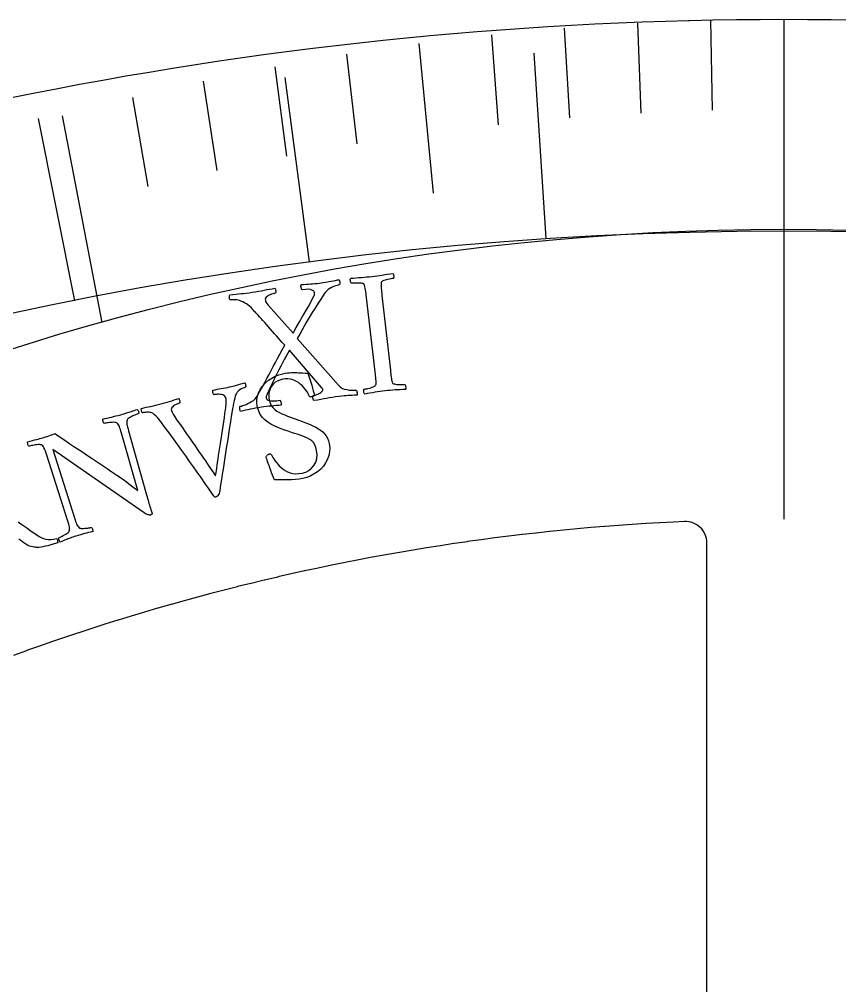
# Model space of a CAD drawing. Header units: millimetres. Extents: x -45 to 45, y -45 to 45.
# Drawn here: x -8.94 to 0.65, y 33.69 to 45 of the extents above; entities that cross this region are included whole.
import ezdxf

# ---------------------------------------------------------------- set-up
doc = ezdxf.new("R2010")
doc.units = ezdxf.units.MM
for name, color, linetype in [('CUT_INNER', 6, 'Continuous'), ('CUT_OUTER', 1, 'Continuous'), ('ENGRAVE', 7, 'Continuous'), ('ENGRAVE_FINE', 8, 'Continuous'), ('TEXT', 5, 'Continuous')]:
    doc.layers.add(name, color=color, linetype=linetype)

msp = doc.modelspace()

# ---------------------------------------------------------------- linework, layer by layer
at = {"layer": 'CUT_INNER'}
msp.add_lwpolyline([(-0.9, 24.6721), (-0.9, 38.8745), (-0.9013, 38.8997), (-0.9051, 38.9247), (-0.9114, 38.9491), (-0.9201, 38.9728), (-0.9312, 38.9955), (-0.9446, 39.017), (-0.96, 39.037), (-0.9773, 39.0553), (-0.9965, 39.0718), (-1.0171, 39.0863), (-1.0392, 39.0986), (-1.0624, 39.1086), (-1.0864, 39.1163), (-1.1111, 39.1215), (-1.1362, 39.1241), (-1.1615, 39.1243), (-1.2893, 39.1184), (-1.2908, 39.1183), (-1.4504, 39.11), (-1.4519, 39.1099), (-1.6114, 39.1006), (-1.6129, 39.1005), (-1.7724, 39.0902), (-1.7739, 39.0901), (-1.9333, 39.0788), (-1.9348, 39.0787), (-2.0942, 39.0665), (-2.0957, 39.0663), (-2.2549, 39.0531), (-2.2565, 39.053), (-2.4156, 39.0388), (-2.4171, 39.0386), (-2.5762, 39.0235), (-2.5777, 39.0233), (-2.7367, 39.0072), (-2.7382, 39.007), (-2.8971, 38.9899), (-2.8986, 38.9897), (-3.0574, 38.9716), (-3.0589, 38.9714), (-3.2175, 38.9524), (-3.2191, 38.9522), (-3.3776, 38.9321), (-3.3791, 38.9319), (-3.5375, 38.9109), (-3.539, 38.9107), (-3.6973, 38.8887), (-3.6988, 38.8885), (-3.8569, 38.8656), (-3.8584, 38.8653), (-4.0164, 38.8414), (-4.0179, 38.8412), (-4.1758, 38.8163), (-4.1773, 38.816), (-4.335, 38.7902), (-4.3365, 38.7899), (-4.494, 38.7631), (-4.4955, 38.7628), (-4.6529, 38.735), (-4.6544, 38.7347), (-4.8115, 38.706), (-4.813, 38.7057), (-4.97, 38.676), (-4.9716, 38.6757), (-5.1284, 38.645), (-5.1299, 38.6447), (-5.2865, 38.613), (-5.288, 38.6127), (-5.4444, 38.5801), (-5.4459, 38.5798), (-5.6021, 38.5462), (-5.6036, 38.5459), (-5.7596, 38.5114), (-5.7611, 38.511), (-5.9169, 38.4755), (-5.9184, 38.4752), (-6.074, 38.4387), (-6.0755, 38.4384), (-6.2308, 38.401), (-6.2323, 38.4006), (-6.3874, 38.3623), (-6.3889, 38.3619), (-6.5438, 38.3226), (-6.5453, 38.3222), (-6.6999, 38.282), (-6.7014, 38.2816), (-6.8558, 38.2404), (-6.8573, 38.24), (-7.0114, 38.1978), (-7.0129, 38.1974), (-7.1667, 38.1543), (-7.1682, 38.1539), (-7.3218, 38.1099), (-7.3233, 38.1095), (-7.4766, 38.0645), (-7.4781, 38.0641), (-7.6311, 38.0181), (-7.6326, 38.0177), (-7.7854, 37.9708), (-7.7868, 37.9704), (-7.9393, 37.9226), (-7.9408, 37.9221), (-8.0929, 37.8734), (-8.0944, 37.8729), (-8.2463, 37.8233), (-8.2477, 37.8228), (-8.3993, 37.7722), (-8.4007, 37.7717), (-8.552, 37.7202), (-8.5534, 37.7197), (-8.7044, 37.6673), (-8.7058, 37.6668), (-8.8564, 37.6134), (-8.8579, 37.6129), (-9.0082, 37.5586)], dxfattribs=at)
at = {"layer": 'CUT_OUTER'}
msp.add_lwpolyline([(-9.0505, 44.0805), (-8.7798, 44.1352), (-8.5088, 44.1882), (-8.2375, 44.2396), (-7.9659, 44.2893), (-7.694, 44.3374), (-7.4218, 44.3837), (-7.1494, 44.4284), (-6.8766, 44.4715), (-6.6036, 44.5128), (-6.3304, 44.5525), (-6.0569, 44.5905), (-5.7832, 44.6268), (-5.5092, 44.6615), (-5.2351, 44.6944), (-4.9608, 44.7257), (-4.6862, 44.7553), (-4.4115, 44.7832), (-4.1367, 44.8095), (-3.8616, 44.834), (-3.5865, 44.8569), (-3.3112, 44.878), (-3.0357, 44.8975), (-2.7602, 44.9153), (-2.4845, 44.9314), (-2.2088, 44.9458), (-1.933, 44.9585), (-1.6571, 44.9695), (-1.3811, 44.9788), (-1.1184, 44.9861), (-1.1184, 44.9861), (-1.1044, 44.9864), (-0.8283, 44.9924), (-0.5522, 44.9966), (-0.2761, 44.9992), (0, 45), (0.2761, 44.9992), (0.5522, 44.9966), (0.8283, 44.9924)], dxfattribs=at)
at = {"layer": 'ENGRAVE'}
for points in [[(0, 45), (0, 39.15)], [(0, 44.7), (0, 40.35)], [(-8.4408, 43.8719), (-7.9751, 41.4516)]]:
    msp.add_lwpolyline(points, dxfattribs=at)
for centre, radius in [((0, 0), 42.525), ((0, 12.859), 29.684)]:
    msp.add_circle(centre, radius, dxfattribs=at)
at = {"layer": 'ENGRAVE_FINE'}
for points in [[(-2.5674, 44.8973), (-2.5073, 43.8457)], [(-1.7129, 44.9543), (-1.6728, 43.902)], [(-0.8568, 44.9886), (-0.8368, 43.9357)], [(-3.4196, 44.8176), (-3.3394, 43.7671)], [(-4.2686, 44.7153), (-4.1017, 42.9669)], [(-5.1138, 44.5906), (-4.9937, 43.5433)], [(-2.9235, 44.6043), (-2.7813, 42.434)], [(-5.9543, 44.4437), (-5.8143, 43.3984)], [(-6.7895, 44.2747), (-6.6296, 43.2319)], [(-5.8345, 44.3176), (-5.5506, 42.1612)], [(-7.6185, 44.084), (-7.4388, 43.0439)], [(-8.7205, 43.8411), (-8.2962, 41.7079)]]:
    msp.add_lwpolyline(points, dxfattribs=at)
at = {"layer": 'TEXT'}
for points in [[(-6.2165, 41.8072), (-6.179, 41.8129), (-6.1431, 41.8188), (-6.1089, 41.8248), (-6.0763, 41.8309), (-6.0447, 41.8371), (-6.0133, 41.843), (-5.9822, 41.8487), (-5.9513, 41.8542), (-5.9487, 41.8493), (-5.9463, 41.8422), (-5.9442, 41.8329), (-5.9423, 41.8215), (-5.9413, 41.8105), (-5.9417, 41.8024), (-5.9437, 41.7974), (-5.9472, 41.7953), (-5.9556, 41.7938), (-5.9657, 41.7913), (-5.9776, 41.788), (-5.9912, 41.7837), (-6.0054, 41.7785), (-6.0189, 41.7723), (-6.0317, 41.7651), (-6.0439, 41.757), (-6.0539, 41.7477), (-6.0605, 41.7373), (-6.0637, 41.7256), (-6.0635, 41.7126), (-6.0601, 41.7005), (-6.0532, 41.687), (-6.043, 41.6722), (-6.0292, 41.6559), (-5.7389, 41.3272), (-5.7014, 41.3941), (-5.6646, 41.4591), (-5.6285, 41.522), (-5.5931, 41.5829), (-5.5605, 41.6395), (-5.5328, 41.6892), (-5.5101, 41.7322), (-5.4924, 41.7683), (-5.4902, 41.7739), (-5.4887, 41.7794), (-5.4879, 41.7848), (-5.4877, 41.7902), (-5.4878, 41.7949), (-5.488, 41.7986), (-5.4881, 41.8013), (-5.4883, 41.8028), (-5.4909, 41.8102), (-5.4967, 41.8176), (-5.5058, 41.8252), (-5.5182, 41.8329), (-5.536, 41.8389), (-5.5611, 41.8415), (-5.5937, 41.8407), (-5.6337, 41.8366), (-5.6369, 41.8386), (-5.6398, 41.8434), (-5.6424, 41.8511), (-5.6447, 41.8616), (-5.6464, 41.8728), (-5.6472, 41.8823), (-5.6471, 41.8902), (-5.6461, 41.8965), (-5.6158, 41.8985), (-5.5872, 41.9004), (-5.5603, 41.9022), (-5.5352, 41.9039), (-5.5104, 41.9057), (-5.4845, 41.9081), (-5.4574, 41.9111), (-5.4291, 41.9146), (-5.3901, 41.9198), (-5.3545, 41.9252), (-5.3221, 41.9307), (-5.2929, 41.9362), (-5.2666, 41.9415), (-5.2426, 41.9462), (-5.221, 41.9504), (-5.2018, 41.954), (-5.1992, 41.9493), (-5.1969, 41.9429), (-5.1947, 41.935), (-5.1928, 41.9254), (-5.1918, 41.9156), (-5.1924, 41.9069), (-5.1947, 41.8993), (-5.1985, 41.8929), (-5.2043, 41.8918), (-5.2131, 41.8897), (-5.2248, 41.8866), (-5.2395, 41.8825), (-5.256, 41.8769), (-5.2731, 41.8698), (-5.2908, 41.8609), (-5.3091, 41.8504), (-5.3271, 41.8379), (-5.3439, 41.8234), (-5.3594, 41.8067), (-5.3737, 41.788), (-5.406, 41.7377), (-5.436, 41.6908), (-5.4639, 41.6473), (-5.4896, 41.6073), (-5.5139, 41.569), (-5.5378, 41.5303), (-5.5612, 41.4915), (-5.5842, 41.4525), (-5.6078, 41.4114), (-5.6332, 41.3667), (-5.6606, 41.3182), (-5.6897, 41.266), (-5.2088, 40.7184), (-5.1897, 40.7001), (-5.1672, 40.6855), (-5.1412, 40.6745), (-5.1117, 40.6671), (-5.0812, 40.6625), (-5.0524, 40.6602), (-5.0252, 40.66), (-4.9995, 40.6619), (-4.9962, 40.6572), (-4.9936, 40.6504), (-4.9917, 40.6418), (-4.9905, 40.6312), (-4.9898, 40.6208), (-4.9895, 40.6128), (-4.9897, 40.6071), (-4.9902, 40.6037), (-5.0195, 40.6021), (-5.0466, 40.6007), (-5.0716, 40.5994), (-5.0946, 40.5981), (-5.1177, 40.5966), (-5.143, 40.5944), (-5.1706, 40.5915), (-5.2005, 40.5879), (-5.2415, 40.5824), (-5.2797, 40.5769), (-5.3152, 40.5712), (-5.3479, 40.5656), (-5.3806, 40.5596), (-5.4159, 40.5531), (-5.454, 40.5461), (-5.4947, 40.5385), (-5.499, 40.5432), (-5.5026, 40.5502), (-5.5054, 40.5593), (-5.5075, 40.5707), (-5.5084, 40.5818), (-5.508, 40.5898), (-5.506, 40.5948), (-5.5026, 40.5969), (-5.4955, 40.5983), (-5.4865, 40.6007), (-5.4757, 40.6041), (-5.4631, 40.6086), (-5.4498, 40.614), (-5.437, 40.6203), (-5.4247, 40.6275), (-5.413, 40.6355), (-5.403, 40.644), (-5.3963, 40.6528), (-5.3928, 40.6619), (-5.3924, 40.6711), (-5.3929, 40.6734), (-5.3938, 40.676), (-5.3952, 40.6789), (-5.397, 40.6822), (-5.3991, 40.6854), (-5.4013, 40.6883), (-5.4035, 40.6907), (-5.4058, 40.6927), (-5.782, 41.1299), (-5.8011, 41.0955), (-5.8209, 41.0593), (-5.8413, 41.0213), (-5.8623, 40.9814), (-5.8835, 40.9408), (-5.9042, 40.9007), (-5.9246, 40.861), (-5.9446, 40.8217), (-5.9636, 40.7838), (-5.9811, 40.7483), (-5.997, 40.7151), (-6.0114, 40.6843), (-6.0239, 40.6569), (-6.0341, 40.6341), (-6.0421, 40.6159), (-6.0479, 40.6022), (-6.0487, 40.5997), (-6.0497, 40.5967), (-6.0509, 40.593), (-6.0523, 40.5888), (-6.0534, 40.5843), (-6.054, 40.5795), (-6.0541, 40.5746), (-6.0536, 40.5695), (-6.05, 40.5606), (-6.0421, 40.5528), (-6.0299, 40.5461), (-6.0134, 40.5404), (-5.9917, 40.5366), (-5.9641, 40.5357), (-5.9306, 40.5376), (-5.8913, 40.5423), (-5.8877, 40.5377), (-5.8846, 40.5311), (-5.8819, 40.5226), (-5.8795, 40.5121), (-5.8778, 40.5019), (-5.8771, 40.4939), (-5.8774, 40.4881), (-5.8786, 40.4846), (-5.9069, 40.4825), (-5.9354, 40.4803), (-5.9642, 40.4779), (-5.9932, 40.4753), (-6.0221, 40.4724), (-6.0507, 40.4691), (-6.0791, 40.4654), (-6.107, 40.4614), (-6.1448, 40.4555), (-6.1796, 40.4496), (-6.2115, 40.4437), (-6.2405, 40.4379), (-6.2684, 40.4319), (-6.2967, 40.4257), (-6.3255, 40.4193), (-6.3548, 40.4126), (-6.3573, 40.4183), (-6.3592, 40.4255), (-6.3604, 40.4343), (-6.3609, 40.4447), (-6.3609, 40.4547), (-6.3608, 40.4625), (-6.3604, 40.4681), (-6.3598, 40.4715), (-6.3536, 40.4729), (-6.3433, 40.4759), (-6.3289, 40.4805), (-6.3104, 40.4867), (-6.2896, 40.4944), (-6.2682, 40.5039), (-6.2462, 40.515), (-6.2238, 40.5277), (-6.2025, 40.5421), (-6.1843, 40.558), (-6.169, 40.5754), (-6.1567, 40.5944), (-6.1267, 40.649), (-6.0982, 40.7011), (-6.071, 40.751), (-6.0453, 40.7984), (-6.0203, 40.8447), (-5.9954, 40.8911), (-5.9706, 40.9376), (-5.9459, 40.9842), (-5.9206, 41.0318), (-5.894, 41.0813), (-5.8661, 41.1327), (-5.837, 41.1859), (-5.8522, 41.204), (-5.8694, 41.2241), (-5.8887, 41.2461), (-5.9101, 41.2701), (-5.9326, 41.2954), (-5.9555, 41.3213), (-5.9788, 41.3477), (-6.0025, 41.3748), (-6.0261, 41.4017), (-6.049, 41.4276), (-6.0712, 41.4525), (-6.0928, 41.4765), (-6.1131, 41.4989), (-6.1315, 41.5192), (-6.148, 41.5374), (-6.1625, 41.5534), (-6.1744, 41.5666), (-6.1829, 41.5759), (-6.188, 41.5816), (-6.1897, 41.5834), (-6.2103, 41.6066), (-6.2301, 41.6269), (-6.2491, 41.6444), (-6.2672, 41.6591), (-6.2856, 41.6719), (-6.3054, 41.6837), (-6.3265, 41.6944), (-6.349, 41.7042), (-6.3644, 41.7098), (-6.3806, 41.714), (-6.3976, 41.7169), (-6.4153, 41.7185), (-6.4324, 41.7192), (-6.4473, 41.7192), (-6.46, 41.7186), (-6.4707, 41.7174), (-6.4746, 41.7184), (-6.478, 41.7227), (-6.4808, 41.7303), (-6.4831, 41.7411), (-6.4843, 41.7526), (-6.4842, 41.7622), (-6.4826, 41.7699), (-6.4797, 41.7757), (-6.4426, 41.7803), (-6.4083, 41.7843), (-6.3767, 41.7877), (-6.348, 41.7906), (-6.3192, 41.7935), (-6.2877, 41.7973), (-6.2535, 41.8018), (-6.2165, 41.8072)], [(-4.8158, 41.9916), (-4.785, 41.9953), (-4.7546, 41.9993), (-4.7247, 42.0037), (-4.6952, 42.0084), (-4.6656, 42.0132), (-4.6353, 42.0179), (-4.6044, 42.0226), (-4.5727, 42.0272), (-4.5685, 42.0226), (-4.5653, 42.0164), (-4.5631, 42.0084), (-4.562, 41.9987), (-4.5618, 41.9889), (-4.5625, 41.9807), (-4.564, 41.9739), (-4.5663, 41.9686), (-4.5741, 41.9676), (-4.5844, 41.9658), (-4.5974, 41.9634), (-4.613, 41.9603), (-4.6297, 41.9567), (-4.6457, 41.9527), (-4.6612, 41.9484), (-4.6761, 41.9438), (-4.6891, 41.9388), (-4.6987, 41.9333), (-4.7051, 41.9275), (-4.7082, 41.9212), (-4.7098, 41.9096), (-4.7106, 41.8965), (-4.7105, 41.882), (-4.7096, 41.8659), (-4.7081, 41.8488), (-4.7064, 41.8308), (-4.7045, 41.8121), (-4.7024, 41.7926), (-4.702, 41.7895), (-4.7017, 41.7863), (-4.7013, 41.7832), (-4.701, 41.7801), (-4.7006, 41.7769), (-4.7003, 41.7738), (-4.6999, 41.7706), (-4.6996, 41.7675), (-4.6014, 40.8953), (-4.6011, 40.8922), (-4.6007, 40.889), (-4.6004, 40.8859), (-4.6, 40.8827), (-4.5997, 40.8796), (-4.5993, 40.8765), (-4.599, 40.8733), (-4.5986, 40.8702), (-4.5964, 40.8508), (-4.5941, 40.8323), (-4.5918, 40.8148), (-4.5894, 40.7981), (-4.5869, 40.7828), (-4.5838, 40.7689), (-4.5802, 40.7565), (-4.5762, 40.7456), (-4.572, 40.7409), (-4.5647, 40.7369), (-4.5543, 40.7334), (-4.5409, 40.7305), (-4.5256, 40.7283), (-4.51, 40.7268), (-4.4939, 40.726), (-4.4773, 40.7259), (-4.4619, 40.7262), (-4.449, 40.7266), (-4.4389, 40.7271), (-4.4313, 40.7278), (-4.428, 40.7231), (-4.4251, 40.7168), (-4.4228, 40.7088), (-4.4209, 40.6993), (-4.4199, 40.6896), (-4.4202, 40.6813), (-4.4219, 40.6745), (-4.4249, 40.6692), (-4.4559, 40.6678), (-4.4862, 40.6664), (-4.5159, 40.6649), (-4.5449, 40.6634), (-4.5737, 40.6615), (-4.6029, 40.6592), (-4.6324, 40.6564), (-4.6623, 40.6532), (-4.6914, 40.6497), (-4.7207, 40.6457), (-4.7503, 40.6413), (-4.78, 40.6364), (-4.81, 40.6312), (-4.8402, 40.6258), (-4.8706, 40.6203), (-4.9013, 40.6145), (-4.9054, 40.6191), (-4.9086, 40.6253), (-4.9108, 40.6332), (-4.912, 40.6429), (-4.9124, 40.6527), (-4.9119, 40.6609), (-4.9105, 40.6677), (-4.9083, 40.673), (-4.9008, 40.6741), (-4.8908, 40.6759), (-4.8782, 40.6784), (-4.8631, 40.6816), (-4.8469, 40.6855), (-4.8312, 40.6899), (-4.816, 40.695), (-4.8012, 40.7006), (-4.7885, 40.7065), (-4.7792, 40.7122), (-4.7735, 40.7178), (-4.7713, 40.7232), (-4.7692, 40.7371), (-4.7682, 40.7527), (-4.7683, 40.7701), (-4.7695, 40.7891), (-4.7714, 40.8094), (-4.7736, 40.8305), (-4.7759, 40.8524), (-4.7785, 40.875), (-4.8804, 41.7468), (-4.8831, 41.7694), (-4.8859, 41.7914), (-4.8887, 41.8127), (-4.8916, 41.8334), (-4.8949, 41.8527), (-4.8989, 41.8699), (-4.9036, 41.885), (-4.9089, 41.8981), (-4.9125, 41.9037), (-4.9196, 41.908), (-4.9302, 41.9111), (-4.9443, 41.913), (-4.9603, 41.9141), (-4.9767, 41.9148), (-4.9934, 41.915), (-5.0105, 41.9147), (-5.0264, 41.9142), (-5.0396, 41.9136), (-5.0501, 41.9129), (-5.0579, 41.9122), (-5.0613, 41.9168), (-5.0643, 41.9231), (-5.0668, 41.931), (-5.0689, 41.9406), (-5.07, 41.9502), (-5.0697, 41.9585), (-5.068, 41.9653), (-5.0649, 41.9707), (-5.0329, 41.9735), (-5.001, 41.976), (-4.9694, 41.9784), (-4.9381, 41.9805), (-4.9071, 41.9828), (-4.8763, 41.9854), (-4.8459, 41.9883), (-4.8158, 41.9916)], [(-5.8586, 40.8531), (-5.8302, 40.8586), (-5.8042, 40.8627), (-5.7804, 40.8655), (-5.759, 40.867), (-5.7386, 40.8675), (-5.7179, 40.8675), (-5.6968, 40.8669), (-5.6753, 40.8658), (-5.6524, 40.8644), (-5.6269, 40.863), (-5.5988, 40.8617), (-5.5681, 40.8603), (-5.5556, 40.8259), (-5.5436, 40.7908), (-5.5321, 40.755), (-5.5211, 40.7185), (-5.5111, 40.684), (-5.5027, 40.6541), (-5.4958, 40.6288), (-5.4904, 40.6081), (-5.4896, 40.6037), (-5.4911, 40.5995), (-5.4949, 40.5955), (-5.5009, 40.5916), (-5.5077, 40.5881), (-5.5139, 40.5854), (-5.5195, 40.5834), (-5.5245, 40.5821), (-5.5308, 40.5813), (-5.5367, 40.5816), (-5.542, 40.5829), (-5.5468, 40.5853), (-5.5531, 40.6021), (-5.5615, 40.6199), (-5.5722, 40.6388), (-5.585, 40.6586), (-5.5998, 40.6785), (-5.6163, 40.6975), (-5.6345, 40.7158), (-5.6544, 40.7332), (-5.6758, 40.7491), (-5.6985, 40.763), (-5.7226, 40.7748), (-5.748, 40.7844), (-5.7745, 40.7912), (-5.8019, 40.7943), (-5.8301, 40.7936), (-5.8592, 40.7893), (-5.8948, 40.7798), (-5.9255, 40.7671), (-5.9513, 40.7513), (-5.9723, 40.7325), (-5.989, 40.7115), (-6.0022, 40.6894), (-6.0119, 40.666), (-6.0181, 40.6415), (-6.0214, 40.6167), (-6.0224, 40.5927), (-6.021, 40.5695), (-6.0174, 40.5469), (-6.0075, 40.513), (-5.9934, 40.4831), (-5.9752, 40.4572), (-5.9528, 40.4353), (-5.9272, 40.4164), (-5.8994, 40.3995), (-5.8694, 40.3844), (-5.837, 40.3713), (-5.8035, 40.3589), (-5.7699, 40.3463), (-5.7361, 40.3335), (-5.7022, 40.3204), (-5.6763, 40.311), (-5.649, 40.3011), (-5.6204, 40.2907), (-5.5906, 40.2798), (-5.5603, 40.2681), (-5.5303, 40.2554), (-5.5005, 40.2416), (-5.4712, 40.2268), (-5.4429, 40.2105), (-5.4168, 40.1921), (-5.3927, 40.1718), (-5.3707, 40.1495), (-5.3515, 40.125), (-5.3359, 40.0979), (-5.324, 40.0683), (-5.3157, 40.0362), (-5.3098, 39.9878), (-5.3112, 39.9411), (-5.32, 39.8958), (-5.336, 39.8522), (-5.3581, 39.811), (-5.3848, 39.7732), (-5.4161, 39.7387), (-5.452, 39.7076), (-5.4915, 39.6806), (-5.5331, 39.6585), (-5.5771, 39.6412), (-5.6233, 39.6288), (-5.6679, 39.6208), (-5.7122, 39.6153), (-5.7562, 39.6125), (-5.8, 39.6124), (-5.8424, 39.6133), (-5.8826, 39.6137), (-5.9204, 39.6136), (-5.9558, 39.6129), (-5.9671, 39.639), (-5.9784, 39.666), (-5.9895, 39.694), (-6.0004, 39.723), (-6.0109, 39.7516), (-6.0205, 39.7785), (-6.0293, 39.8036), (-6.0372, 39.827), (-6.0439, 39.8474), (-6.049, 39.8635), (-6.0526, 39.8754), (-6.0546, 39.8831), (-6.0508, 39.8886), (-6.0466, 39.8938), (-6.042, 39.8988), (-6.0369, 39.9035), (-6.0315, 39.9077), (-6.0258, 39.9111), (-6.0198, 39.9137), (-6.0135, 39.9155), (-6.0057, 39.9161), (-5.9992, 39.9143), (-5.9938, 39.9101), (-5.9895, 39.9034), (-5.9829, 39.89), (-5.9742, 39.8746), (-5.9635, 39.8571), (-5.9508, 39.8375), (-5.936, 39.8169), (-5.9191, 39.7963), (-5.9001, 39.7759), (-5.879, 39.7556), (-5.8558, 39.7366), (-5.8305, 39.72), (-5.8031, 39.706), (-5.7737, 39.6944), (-5.7421, 39.6864), (-5.708, 39.6831), (-5.6715, 39.6845), (-5.6325, 39.6906), (-5.5917, 39.7029), (-5.5551, 39.7219), (-5.5227, 39.7476), (-5.4944, 39.7799), (-5.4729, 39.8177), (-5.4605, 39.8598), (-5.4572, 39.9062), (-5.4633, 39.9568), (-5.4726, 39.9922), (-5.4854, 40.0226), (-5.5017, 40.048), (-5.5214, 40.0683), (-5.5441, 40.0852), (-5.569, 40.1001), (-5.5962, 40.1131), (-5.6256, 40.1241), (-5.6569, 40.1343), (-5.6893, 40.1447), (-5.7228, 40.1553), (-5.7576, 40.1661), (-5.7967, 40.1796), (-5.8367, 40.1939), (-5.8775, 40.2092), (-5.9192, 40.2252), (-5.9601, 40.2431), (-5.9986, 40.2637), (-6.0348, 40.2872), (-6.0685, 40.3134), (-6.0983, 40.3432), (-6.1225, 40.3773), (-6.1411, 40.4159), (-6.154, 40.4589), (-6.1611, 40.506), (-6.161, 40.5514), (-6.1537, 40.5951), (-6.1391, 40.6372), (-6.1185, 40.6769), (-6.093, 40.7134), (-6.0627, 40.7466), (-6.0275, 40.7766), (-5.9887, 40.8027), (-5.9476, 40.8242), (-5.9042, 40.841), (-5.8586, 40.8531)], [(-7.3012, 40.4963), (-7.2714, 40.5044), (-7.2421, 40.5126), (-7.2133, 40.521), (-7.1851, 40.5296), (-7.1573, 40.5382), (-7.1297, 40.5467), (-7.1023, 40.5549), (-7.075, 40.5629), (-7.0723, 40.5588), (-7.0697, 40.5528), (-7.0673, 40.5449), (-7.065, 40.5352), (-7.0634, 40.5257), (-7.0629, 40.5184), (-7.0637, 40.5134), (-7.0657, 40.5107), (-7.0707, 40.5091), (-7.0779, 40.5063), (-7.0875, 40.5024), (-7.0994, 40.4972), (-7.1122, 40.491), (-7.1243, 40.4839), (-7.1359, 40.4761), (-7.1469, 40.4674), (-7.1558, 40.4578), (-7.1613, 40.4473), (-7.1632, 40.4359), (-7.1616, 40.4235), (-7.1547, 40.4056), (-7.1415, 40.381), (-7.1222, 40.3496), (-7.0966, 40.3116), (-7.0829, 40.292), (-7.067, 40.2693), (-7.049, 40.2436), (-7.0289, 40.215), (-7.0072, 40.184), (-6.9846, 40.1515), (-6.961, 40.1174), (-6.9364, 40.0817), (-6.9112, 40.0453), (-6.886, 40.0088), (-6.8608, 39.9723), (-6.8354, 39.9359), (-6.8106, 39.9001), (-6.7869, 39.8658), (-6.7643, 39.8329), (-6.7429, 39.8014), (-6.723, 39.772), (-6.7051, 39.7454), (-6.689, 39.7216), (-6.675, 39.7006), (-6.6633, 39.6832), (-6.6546, 39.6704), (-6.6488, 39.662), (-6.646, 39.6581), (-6.6447, 39.6651), (-6.6426, 39.6777), (-6.6397, 39.696), (-6.6361, 39.7199), (-6.6318, 39.7485), (-6.627, 39.7808), (-6.6218, 39.8166), (-6.6161, 39.8561), (-6.6099, 39.8985), (-6.6034, 39.9431), (-6.5965, 39.9898), (-6.5892, 40.0386), (-6.5817, 40.0887), (-6.574, 40.1392), (-6.5663, 40.1901), (-6.5584, 40.2413), (-6.5506, 40.2919), (-6.543, 40.3411), (-6.5356, 40.3887), (-6.5283, 40.4348), (-6.5257, 40.4522), (-6.5237, 40.4699), (-6.5223, 40.4879), (-6.5214, 40.5063), (-6.5212, 40.5241), (-6.5219, 40.5402), (-6.5235, 40.5546), (-6.5258, 40.5674), (-6.5307, 40.5808), (-6.5383, 40.5916), (-6.5486, 40.5998), (-6.5617, 40.6055), (-6.5763, 40.6092), (-6.5912, 40.6116), (-6.6062, 40.6128), (-6.6214, 40.6127), (-6.6355, 40.6118), (-6.6472, 40.6109), (-6.6565, 40.6097), (-6.6633, 40.6084), (-6.6673, 40.6106), (-6.6709, 40.6151), (-6.6741, 40.6221), (-6.6769, 40.6314), (-6.6787, 40.6412), (-6.6792, 40.6495), (-6.6783, 40.6564), (-6.6761, 40.6617), (-6.6507, 40.6668), (-6.6259, 40.6715), (-6.6018, 40.676), (-6.5784, 40.6801), (-6.555, 40.6844), (-6.531, 40.6891), (-6.5064, 40.6943), (-6.4811, 40.7001), (-6.4604, 40.7049), (-6.442, 40.7094), (-6.4259, 40.7134), (-6.412, 40.717), (-6.3994, 40.7205), (-6.3869, 40.724), (-6.3746, 40.7276), (-6.3624, 40.7313), (-6.3495, 40.7352), (-6.3352, 40.7394), (-6.3195, 40.7439), (-6.3024, 40.7488), (-6.2998, 40.7445), (-6.2976, 40.7383), (-6.2956, 40.73), (-6.2939, 40.7197), (-6.2927, 40.7098), (-6.2925, 40.7026), (-6.2931, 40.6981), (-6.2946, 40.6963), (-6.302, 40.6941), (-6.3128, 40.6898), (-6.327, 40.6835), (-6.3446, 40.6753), (-6.3626, 40.6651), (-6.3781, 40.6531), (-6.3911, 40.6392), (-6.4015, 40.6235), (-6.408, 40.6098), (-6.4147, 40.5911), (-6.4215, 40.5674), (-6.4286, 40.5387), (-6.4354, 40.5079), (-6.4415, 40.4778), (-6.4468, 40.4485), (-6.4515, 40.4199), (-6.4621, 40.3538), (-6.4722, 40.2904), (-6.4817, 40.2298), (-6.4907, 40.172), (-6.4993, 40.1161), (-6.5079, 40.0611), (-6.5164, 40.0071), (-6.5248, 39.9541), (-6.5331, 39.9011), (-6.5416, 39.8471), (-6.55, 39.7921), (-6.5585, 39.7361), (-6.5673, 39.678), (-6.5768, 39.6169), (-6.5868, 39.5527), (-6.5974, 39.4854), (-6.6008, 39.4675), (-6.6053, 39.4523), (-6.6107, 39.4397), (-6.6172, 39.4298), (-6.6245, 39.4221), (-6.6323, 39.4159), (-6.6405, 39.4112), (-6.6493, 39.4082), (-6.6521, 39.4083), (-6.655, 39.4099), (-6.6581, 39.4131), (-6.6613, 39.4178), (-6.6645, 39.4229), (-6.6675, 39.4272), (-6.6703, 39.4307), (-6.6729, 39.4334), (-6.7221, 39.5044), (-6.7697, 39.5729), (-6.8157, 39.6389), (-6.8602, 39.7026), (-6.9042, 39.7652), (-6.9486, 39.8283), (-6.9936, 39.8918), (-7.0391, 39.9558), (-7.0863, 40.0216), (-7.1363, 40.0905), (-7.1891, 40.1626), (-7.2449, 40.2377), (-7.2619, 40.2608), (-7.2785, 40.2825), (-7.2946, 40.3029), (-7.3102, 40.322), (-7.3258, 40.3398), (-7.3418, 40.3566), (-7.3581, 40.3722), (-7.3747, 40.3869), (-7.3822, 40.3923), (-7.3914, 40.3966), (-7.4023, 40.3996), (-7.4149, 40.4015), (-7.4281, 40.4024), (-7.4411, 40.4027), (-7.4538, 40.4024), (-7.4661, 40.4013), (-7.4775, 40.4), (-7.4873, 40.3985), (-7.4954, 40.3971), (-7.5018, 40.3955), (-7.5031, 40.3969), (-7.5049, 40.4013), (-7.5074, 40.4089), (-7.5104, 40.4196), (-7.5133, 40.4305), (-7.5151, 40.4387), (-7.5159, 40.444), (-7.5157, 40.4466), (-7.4849, 40.4539), (-7.4567, 40.4604), (-7.4311, 40.466), (-7.4083, 40.4707), (-7.3854, 40.4756), (-7.36, 40.4814), (-7.3319, 40.4884), (-7.3012, 40.4963)], [(-8.6566, 40.1081), (-8.6363, 40.1146), (-8.6162, 40.1209), (-8.5963, 40.1272), (-8.5767, 40.1334), (-8.5585, 40.1392), (-8.543, 40.1445), (-8.53, 40.1491), (-8.5197, 40.1532), (-8.4965, 40.1354), (-8.4679, 40.1145), (-8.4337, 40.0906), (-8.3942, 40.0636), (-8.3503, 40.0342), (-8.3031, 40.003), (-8.2527, 39.9698), (-8.1991, 39.9347), (-8.1435, 39.8983), (-8.0871, 39.8612), (-8.0298, 39.8234), (-7.9719, 39.7849), (-7.9139, 39.746), (-7.8569, 39.7072), (-7.8009, 39.6684), (-7.7457, 39.6297), (-7.6928, 39.5917), (-7.6434, 39.5552), (-7.5976, 39.5203), (-7.5552, 39.4868), (-7.746, 40.1591), (-7.7524, 40.1814), (-7.7584, 40.2012), (-7.7639, 40.2184), (-7.769, 40.233), (-7.7745, 40.2458), (-7.7814, 40.2575), (-7.7899, 40.268), (-7.7997, 40.2773), (-7.8052, 40.2806), (-7.8134, 40.283), (-7.8244, 40.2844), (-7.8382, 40.285), (-7.8535, 40.2848), (-7.869, 40.284), (-7.8848, 40.2827), (-7.9007, 40.2808), (-7.9157, 40.2786), (-7.9286, 40.2765), (-7.9393, 40.2743), (-7.9478, 40.2721), (-7.9525, 40.2762), (-7.9564, 40.2817), (-7.9596, 40.2884), (-7.962, 40.2965), (-7.9638, 40.3047), (-7.9651, 40.3116), (-7.9659, 40.3173), (-7.9663, 40.3218), (-7.9393, 40.3286), (-7.9131, 40.335), (-7.8876, 40.341), (-7.863, 40.3467), (-7.838, 40.3525), (-7.8116, 40.3591), (-7.7837, 40.3665), (-7.7545, 40.3745), (-7.7339, 40.3804), (-7.7154, 40.3858), (-7.6989, 40.3907), (-7.6844, 40.3952), (-7.6708, 40.3995), (-7.657, 40.404), (-7.6431, 40.4087), (-7.6289, 40.4135), (-7.6138, 40.4187), (-7.5972, 40.4242), (-7.5791, 40.4302), (-7.5595, 40.4366), (-7.5566, 40.433), (-7.5537, 40.4284), (-7.5508, 40.4228), (-7.5478, 40.4163), (-7.5455, 40.4091), (-7.5443, 40.4016), (-7.5443, 40.3937), (-7.5455, 40.3856), (-7.5524, 40.3834), (-7.5619, 40.3801), (-7.5739, 40.3756), (-7.5885, 40.3698), (-7.6042, 40.3632), (-7.6193, 40.3562), (-7.6339, 40.3486), (-7.648, 40.3406), (-7.6604, 40.3326), (-7.6699, 40.325), (-7.6764, 40.3178), (-7.6801, 40.3111), (-7.683, 40.2991), (-7.6844, 40.2868), (-7.6841, 40.2743), (-7.6823, 40.2614), (-7.6791, 40.2469), (-7.6748, 40.2292), (-7.6693, 40.2084), (-7.6628, 40.1845), (-7.4603, 39.4626), (-7.4534, 39.4379), (-7.4469, 39.4148), (-7.4409, 39.3934), (-7.4353, 39.3735), (-7.43, 39.3546), (-7.4246, 39.336), (-7.4192, 39.3179), (-7.4138, 39.3001), (-7.4081, 39.2818), (-7.4019, 39.262), (-7.3951, 39.2408), (-7.3879, 39.2181), (-7.3883, 39.2144), (-7.3898, 39.2112), (-7.3924, 39.2084), (-7.3961, 39.206), (-7.4, 39.204), (-7.4033, 39.2025), (-7.406, 39.2013), (-7.4081, 39.2006), (-7.4125, 39.2), (-7.4184, 39.2002), (-7.4259, 39.2012), (-7.4349, 39.2029), (-7.4452, 39.2059), (-7.4562, 39.2106), (-7.4682, 39.217), (-7.481, 39.2252), (-8.5485, 39.9661), (-8.2963, 39.1663), (-8.2891, 39.1443), (-8.2825, 39.1249), (-8.2763, 39.1082), (-8.2706, 39.0942), (-8.2646, 39.0821), (-8.2576, 39.0709), (-8.2495, 39.0606), (-8.2404, 39.0513), (-8.235, 39.0481), (-8.2271, 39.0458), (-8.2167, 39.0444), (-8.2038, 39.044), (-8.1894, 39.0442), (-8.1747, 39.0449), (-8.1596, 39.0461), (-8.1443, 39.0477), (-8.1297, 39.0496), (-8.1173, 39.0516), (-8.107, 39.0537), (-8.0989, 39.0558), (-8.0942, 39.0519), (-8.0902, 39.0467), (-8.0867, 39.0403), (-8.0839, 39.0328), (-8.0818, 39.0251), (-8.0804, 39.0181), (-8.0797, 39.0119), (-8.0797, 39.0064), (-8.1056, 39.0003), (-8.1306, 38.9943), (-8.1546, 38.9885), (-8.1778, 38.9828), (-8.2012, 38.9768), (-8.226, 38.9699), (-8.2523, 38.9622), (-8.28, 38.9536), (-8.2988, 38.9475), (-8.3161, 38.9416), (-8.3318, 38.936), (-8.3461, 38.9306), (-8.3594, 38.9253), (-8.3726, 38.9201), (-8.3855, 38.9149), (-8.3982, 38.9098), (-8.4117, 38.9045), (-8.4271, 38.8985), (-8.4444, 38.8919), (-8.4635, 38.8847), (-8.4665, 38.8882), (-8.4696, 38.8927), (-8.4727, 38.8981), (-8.4759, 38.9045), (-8.4785, 38.9116), (-8.4801, 38.919), (-8.4805, 38.9268), (-8.4799, 38.935), (-8.4734, 38.9374), (-8.4647, 38.9412), (-8.4537, 38.9463), (-8.4405, 38.9527), (-8.4262, 38.9601), (-8.4122, 38.9678), (-8.3984, 38.976), (-8.3849, 38.9845), (-8.3731, 38.993), (-8.3644, 39.0008), (-8.3588, 39.008), (-8.3563, 39.0145), (-8.3539, 39.0265), (-8.3529, 39.0387), (-8.3533, 39.051), (-8.3552, 39.0635), (-8.3584, 39.0776), (-8.363, 39.0949), (-8.369, 39.1154), (-8.3763, 39.139), (-8.6195, 39.9019), (-8.6272, 39.9255), (-8.6342, 39.9458), (-8.6406, 39.9628), (-8.6463, 39.9766), (-8.6523, 39.9882), (-8.6593, 39.9988), (-8.6673, 40.0082), (-8.6764, 40.0166), (-8.6824, 40.0204), (-8.6914, 40.0229), (-8.7035, 40.0241), (-8.7185, 40.0239), (-8.7351, 40.0228), (-8.7515, 40.021), (-8.7679, 40.0186), (-8.7843, 40.0156), (-8.7992, 40.0125), (-8.8115, 40.0098), (-8.8211, 40.0074), (-8.828, 40.0054), (-8.8334, 40.0116), (-8.8377, 40.0182), (-8.8409, 40.0251), (-8.8429, 40.0324), (-8.844, 40.0394), (-8.8447, 40.0457), (-8.8448, 40.0511), (-8.8443, 40.0557), (-8.814, 40.0645), (-8.7867, 40.0722), (-8.7623, 40.0787), (-8.7409, 40.0842), (-8.7207, 40.0894), (-8.6999, 40.0951), (-8.6786, 40.1013), (-8.6566, 40.1081)]]:
    msp.add_lwpolyline(points, close=True, dxfattribs=at)
msp.add_lwpolyline([(-8.9549, 39.1214), (-8.9215, 39.0972), (-8.8877, 39.0732), (-8.8528, 39.0487), (-8.816, 39.0229), (-8.7774, 38.9959), (-8.737, 38.9675), (-8.7101, 38.9504), (-8.6834, 38.9366), (-8.6571, 38.9262), (-8.6311, 38.9192), (-8.6039, 38.9156), (-8.574, 38.9156), (-8.5416, 38.9192), (-8.5065, 38.9263), (-8.5022, 38.9229), (-8.4987, 38.9174), (-8.496, 38.91), (-8.4942, 38.9006), (-8.493, 38.8911), (-8.4922, 38.8838), (-8.4918, 38.8786), (-8.4919, 38.8755), (-8.5336, 38.8623), (-8.5719, 38.851), (-8.6068, 38.8416), (-8.6383, 38.8342), (-8.6662, 38.8286), (-8.6904, 38.8245), (-8.7108, 38.8221), (-8.7274, 38.8213), (-8.7385, 38.8221), (-8.7517, 38.8234), (-8.767, 38.825), (-8.7845, 38.827), (-8.8034, 38.8308), (-8.8231, 38.8376), (-8.8436, 38.8475), (-8.865, 38.8605), (-8.8744, 38.8671), (-8.8872, 38.8764), (-8.9033, 38.8882), (-8.9229, 38.9026), (-8.9452, 38.9191)], dxfattribs=at)

doc.saveas('drawing.dxf')
